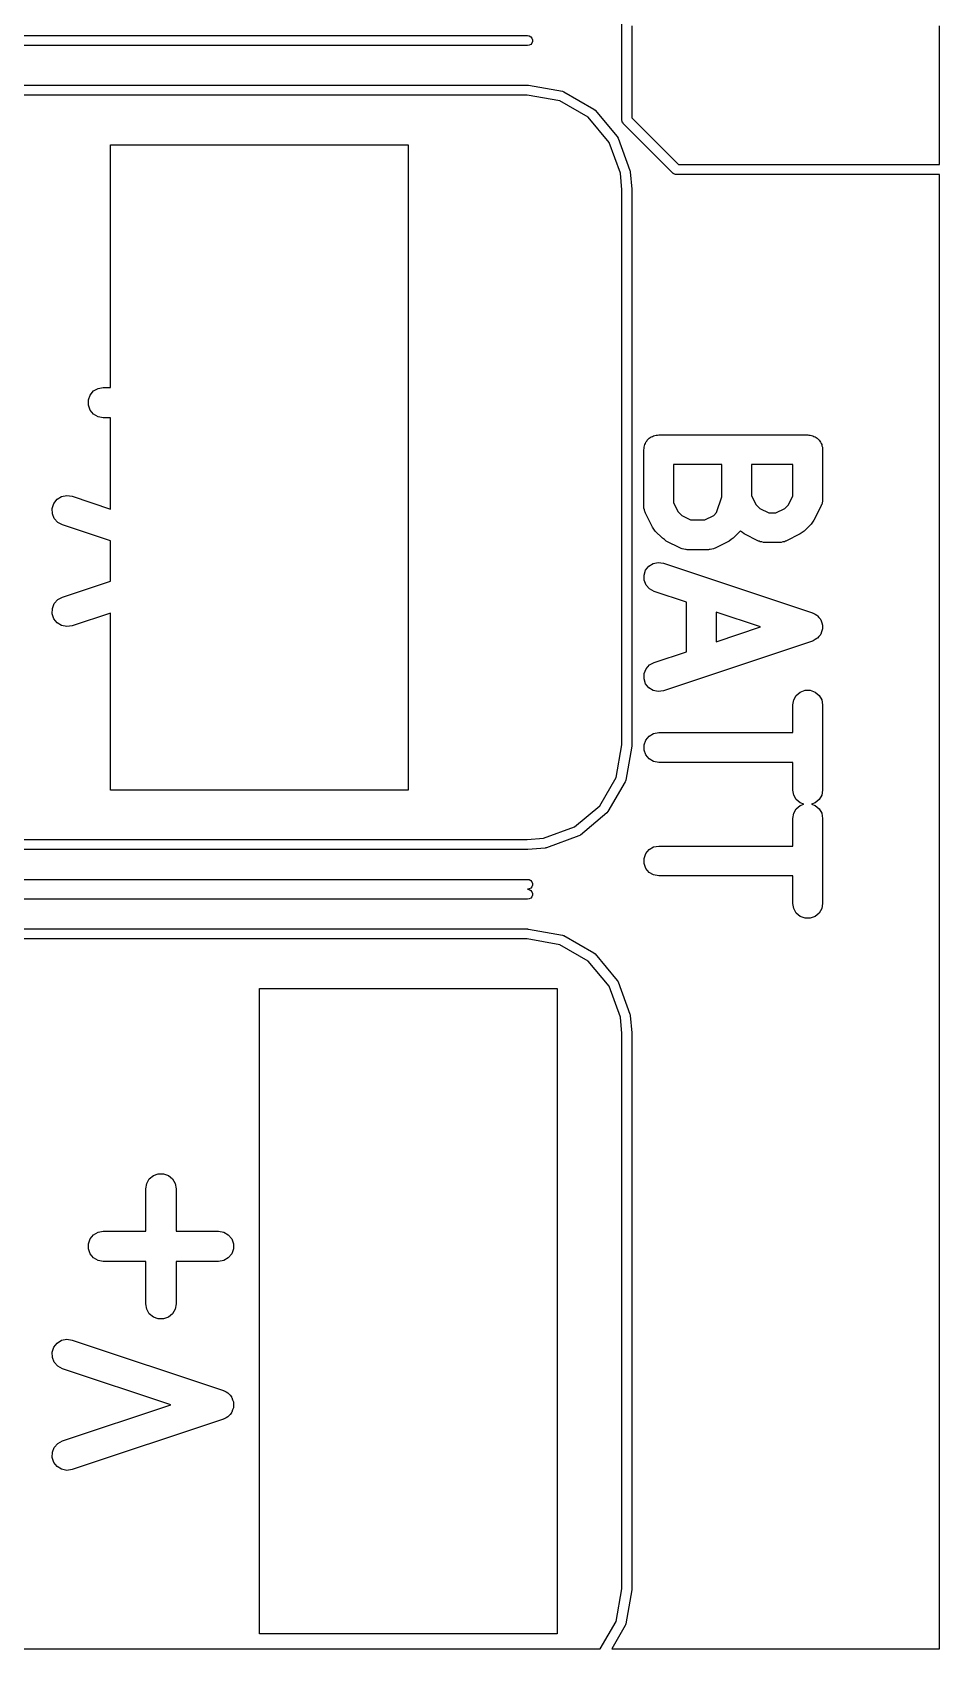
# Model space of a CAD drawing. Extents: x -2.2 to 89.1, y -78.6 to 9.2.
# Drawn here: x 7.51 to 16.65, y -34.4 to -18.12 of the extents above; entities that cross this region are included whole.
import ezdxf

# ---------------------------------------------------------------- set-up
doc = ezdxf.new("R2010")
doc.units = 0
doc.header["$MEASUREMENT"] = 0
doc.layers.add('BLACK', color=7, linetype='CONTINUOUS')

msp = doc.modelspace()

# ---------------------------------------------------------------- linework, layer by layer
at = {"layer": 'Black'}
for p, q in [((13.45, -19), (13.45, -18)), ((13.55, -18.05), (13.55, -18.9793)), ((16.65, -19.45), (16.65, -18.05)), ((6.7, -18.15), (12.5, -18.15)), ((12.5, -18.15), (12.5171, -18.153)), ((12.5171, -18.153), (12.5321, -18.1617)), ((12.5321, -18.1617), (12.5433, -18.175)), ((12.5433, -18.225), (12.5321, -18.2383)), ((12.5433, -18.175), (12.5492, -18.1913)), ((12.5492, -18.2087), (12.5433, -18.225)), ((12.5492, -18.1913), (12.5492, -18.2087)), ((12.5, -18.25), (6.72071, -18.25)), ((12.5171, -18.247), (12.5, -18.25)), ((12.5321, -18.2383), (12.5171, -18.247)), ((7, -18.65), (12.5, -18.65)), ((12.5, -18.65), (12.5043, -18.6508)), ((12.5043, -18.6508), (12.5087, -18.6508)), ((12.5087, -18.6508), (12.8507, -18.7111)), ((12.8507, -18.7111), (12.8507, -18.7111)), ((12.8507, -18.7111), (12.8597, -18.7143)), ((12.8597, -18.7143), (12.867, -18.717)), ((12.867, -18.717), (12.867, -18.717)), ((12.867, -18.717), (13.1678, -18.8907)), ((12.4956, -18.75), (7.02071, -18.75)), ((12.8247, -18.808), (12.4956, -18.75)), ((13.1102, -18.9728), (12.8247, -18.808)), ((13.3221, -19.2254), (13.1102, -18.9728)), ((13.1678, -18.8907), (13.1811, -18.9018)), ((13.1811, -18.9018), (13.1811, -18.9018)), ((13.1811, -18.9018), (13.4043, -19.1679)), ((13.4504, -19.0022), (13.45, -19)), ((13.4502, -19.0044), (13.4504, -19.0022)), ((13.4519, -19.0107), (13.4502, -19.0044)), ((13.453, -19.0171), (13.4519, -19.0107)), ((13.4541, -19.019), (13.453, -19.0171)), ((13.4547, -19.0211), (13.4541, -19.019)), ((13.4584, -19.0265), (13.4547, -19.0211)), ((13.4617, -19.0321), (13.4584, -19.0265)), ((13.4634, -19.0336), (13.4617, -19.0321)), ((13.4646, -19.0354), (13.4634, -19.0336)), ((13.9646, -19.5354), (13.4646, -19.0354)), ((13.55, -18.9793), (14.0207, -19.45)), ((13.4043, -19.1679), (13.4043, -19.1679)), ((13.4043, -19.1679), (13.413, -19.1829)), ((13.413, -19.1829), (13.5318, -19.5093)), ((8.3, -21.6945), (8.3, -19.25)), ((8.3, -19.25), (11.3, -19.25)), ((11.3, -19.25), (11.3, -25.75)), ((13.4356, -19.5373), (13.3221, -19.2254)), ((13.45, -19.7022), (13.4356, -19.5373)), ((13.5318, -19.5093), (13.5329, -19.5157)), ((13.5329, -19.5157), (13.5346, -19.522)), ((13.5346, -19.522), (13.5498, -19.6956)), ((13.9664, -19.5366), (13.9646, -19.5354)), ((13.9679, -19.5383), (13.9664, -19.5366)), ((13.9735, -19.5416), (13.9679, -19.5383)), ((14.0207, -19.45), (16.65, -19.45)), ((13.45, -25.2956), (13.45, -19.7022)), ((13.5498, -19.6956), (13.5496, -19.6978)), ((13.5496, -19.6978), (13.55, -19.7)), ((13.55, -19.7), (13.55, -25.3)), ((13.9789, -19.5453), (13.9735, -19.5416)), ((13.981, -19.5459), (13.9789, -19.5453)), ((13.9829, -19.547), (13.981, -19.5459)), ((13.9893, -19.5481), (13.9829, -19.547)), ((13.9956, -19.5498), (13.9893, -19.5481)), ((13.9978, -19.5496), (13.9956, -19.5498)), ((14, -19.55), (13.9978, -19.5496)), ((16.65, -19.55), (14, -19.55)), ((16.65, -34.4), (16.65, -19.55)), ((8.0782, -21.8204), (8.0963, -21.7707)), ((8.0963, -21.7707), (8.13032, -21.7301)), ((8.13032, -21.7301), (8.17616, -21.7036)), ((8.17616, -21.7036), (8.22829, -21.6945)), ((8.22829, -21.6945), (8.3, -21.6945)), ((8.0782, -21.8733), (8.0782, -21.8204)), ((8.0963, -21.9231), (8.0782, -21.8733)), ((8.13032, -21.9636), (8.0963, -21.9231)), ((8.17616, -21.9901), (8.13032, -21.9636)), ((8.22829, -21.9993), (8.17616, -21.9901)), ((8.3, -21.9993), (8.22829, -21.9993)), ((8.3, -22.9196), (8.3, -21.9993)), ((13.6737, -22.2954), (13.6782, -22.2831)), ((13.6737, -22.3085), (13.6737, -22.2954)), ((13.6782, -22.2831), (13.6805, -22.2701)), ((13.6805, -22.2701), (13.687, -22.2588)), ((13.687, -22.2588), (13.6915, -22.2464)), ((13.6915, -22.2464), (13.7, -22.2364)), ((13.7, -22.2364), (13.7065, -22.225)), ((13.7065, -22.225), (13.7166, -22.2166)), ((13.7166, -22.2166), (13.725, -22.2065)), ((13.725, -22.2065), (13.7364, -22.2)), ((13.7364, -22.2), (13.7464, -22.1915)), ((13.7464, -22.1915), (13.7588, -22.187)), ((13.7588, -22.187), (13.7701, -22.1805)), ((13.7701, -22.1805), (13.7831, -22.1782)), ((13.7831, -22.1782), (13.7954, -22.1737)), ((13.7954, -22.1737), (13.8085, -22.1737)), ((13.8085, -22.1737), (13.8214, -22.1714)), ((13.8214, -22.1714), (15.3214, -22.1714)), ((15.3214, -22.1714), (15.3344, -22.1737)), ((15.3344, -22.1737), (15.3475, -22.1737)), ((15.3475, -22.1737), (15.3598, -22.1782)), ((15.3598, -22.1782), (15.3727, -22.1805)), ((15.3727, -22.1805), (15.3841, -22.187)), ((15.3841, -22.187), (15.3964, -22.1915)), ((15.3964, -22.1915), (15.4065, -22.2)), ((15.4065, -22.2), (15.4178, -22.2065)), ((15.4178, -22.2065), (15.4263, -22.2166)), ((15.4263, -22.2166), (15.4363, -22.225)), ((15.4363, -22.225), (15.4429, -22.2364)), ((15.4429, -22.2364), (15.4513, -22.2464)), ((15.4513, -22.2464), (15.4558, -22.2588)), ((15.4558, -22.2588), (15.4624, -22.2701)), ((15.4624, -22.2701), (15.4647, -22.2831)), ((15.4647, -22.2831), (15.4691, -22.2954)), ((15.4691, -22.2954), (15.4691, -22.3085)), ((13.6714, -22.3214), (13.6737, -22.3085)), ((13.6714, -22.8929), (13.6714, -22.3214)), ((15.4691, -22.3085), (15.4714, -22.3214)), ((15.4714, -22.3214), (15.4714, -22.8214)), ((13.9714, -22.4714), (13.9714, -22.8574)), ((14.4571, -22.4714), (13.9714, -22.4714)), ((14.4571, -22.7971), (14.4571, -22.4714)), ((14.7571, -22.4714), (14.7571, -22.786)), ((15.1714, -22.4714), (14.7571, -22.4714)), ((15.1714, -22.786), (15.1714, -22.4714)), ((7.76432, -22.8214), (7.80941, -22.7937)), ((7.80941, -22.7937), (7.86127, -22.7831)), ((7.86127, -22.7831), (7.91362, -22.7908)), ((7.91362, -22.7908), (8.3, -22.9196)), ((14.7571, -22.786), (14.8018, -22.8754)), ((15.1267, -22.8754), (15.1714, -22.786)), ((7.71468, -22.9131), (7.73141, -22.8629)), ((7.71612, -22.966), (7.71468, -22.9131)), ((7.73141, -22.8629), (7.76432, -22.8214)), ((13.6729, -22.9014), (13.6714, -22.8929)), ((13.6724, -22.91), (13.6729, -22.9014)), ((13.6774, -22.9269), (13.6724, -22.91)), ((13.6805, -22.9442), (13.6774, -22.9269)), ((13.6848, -22.9517), (13.6805, -22.9442)), ((13.6873, -22.9599), (13.6848, -22.9517)), ((13.9714, -22.8574), (14.0161, -22.9469)), ((14.0161, -22.9469), (14.0531, -22.9839)), ((14.3754, -22.9839), (14.4046, -22.9547)), ((14.4046, -22.9547), (14.4571, -22.7971)), ((14.8018, -22.8754), (14.8389, -22.9124)), ((14.8389, -22.9124), (14.9283, -22.9571)), ((14.9283, -22.9571), (15.0003, -22.9571)), ((15.0003, -22.9571), (15.0897, -22.9124)), ((15.0897, -22.9124), (15.1267, -22.8754)), ((15.4556, -22.8885), (15.3842, -23.0314)), ((15.4581, -22.8802), (15.4556, -22.8885)), ((15.4624, -22.8727), (15.4581, -22.8802)), ((15.4654, -22.8554), (15.4624, -22.8727)), ((15.4704, -22.8386), (15.4654, -22.8554)), ((15.4714, -22.8214), (15.4699, -22.8299)), ((15.4699, -22.8299), (15.4704, -22.8386)), ((7.73558, -23.0152), (7.71612, -22.966)), ((7.77069, -23.0548), (7.73558, -23.0152)), ((7.81724, -23.08), (7.77069, -23.0548)), ((8.3, -23.2409), (7.81724, -23.08)), ((13.7587, -23.1028), (13.6873, -22.9599)), ((13.773, -23.1221), (13.7587, -23.1028)), ((14.0531, -22.9839), (14.1426, -23.0286)), ((14.1426, -23.0286), (14.286, -23.0286)), ((14.286, -23.0286), (14.3754, -22.9839)), ((15.3561, -23.0704), (15.2846, -23.1418)), ((15.3698, -23.0507), (15.3561, -23.0704)), ((15.3842, -23.0314), (15.3698, -23.0507)), ((8.3, -23.6459), (8.3, -23.2409)), ((13.7868, -23.1418), (13.773, -23.1221)), ((13.8582, -23.2132), (13.7868, -23.1418)), ((13.8779, -23.227), (13.8582, -23.2132)), ((13.8972, -23.2413), (13.8779, -23.227)), ((14.0401, -23.3127), (13.8972, -23.2413)), ((14.5314, -23.2413), (14.3885, -23.3127)), ((14.5507, -23.227), (14.5314, -23.2413)), ((14.5704, -23.2132), (14.5507, -23.227)), ((14.6418, -23.1418), (14.5704, -23.2132)), ((14.6427, -23.1405), (14.6418, -23.1418)), ((14.6439, -23.1418), (14.6427, -23.1405)), ((14.6636, -23.1556), (14.6439, -23.1418)), ((14.6829, -23.1699), (14.6636, -23.1556)), ((14.8258, -23.2413), (14.6829, -23.1699)), ((14.8341, -23.2438), (14.8258, -23.2413)), ((14.8416, -23.2481), (14.8341, -23.2438)), ((14.8589, -23.2511), (14.8416, -23.2481)), ((14.8757, -23.2562), (14.8589, -23.2511)), ((14.8843, -23.2556), (14.8757, -23.2562)), ((14.8929, -23.2571), (14.8843, -23.2556)), ((15.0357, -23.2571), (14.8929, -23.2571)), ((15.0442, -23.2556), (15.0357, -23.2571)), ((15.0529, -23.2562), (15.0442, -23.2556)), ((15.0697, -23.2511), (15.0529, -23.2562)), ((15.087, -23.2481), (15.0697, -23.2511)), ((15.0945, -23.2438), (15.087, -23.2481)), ((15.1028, -23.2413), (15.0945, -23.2438)), ((15.2457, -23.1699), (15.1028, -23.2413)), ((15.265, -23.1556), (15.2457, -23.1699)), ((15.2846, -23.1418), (15.265, -23.1556)), ((14.0483, -23.3152), (14.0401, -23.3127)), ((14.0558, -23.3195), (14.0483, -23.3152)), ((14.0732, -23.3226), (14.0558, -23.3195)), ((14.09, -23.3276), (14.0732, -23.3226)), ((14.0986, -23.3271), (14.09, -23.3276)), ((14.1071, -23.3286), (14.0986, -23.3271)), ((14.3214, -23.3286), (14.1071, -23.3286)), ((14.3299, -23.3271), (14.3214, -23.3286)), ((14.3386, -23.3276), (14.3299, -23.3271)), ((14.3554, -23.3226), (14.3386, -23.3276)), ((14.3727, -23.3195), (14.3554, -23.3226)), ((14.3802, -23.3152), (14.3727, -23.3195)), ((14.3885, -23.3127), (14.3802, -23.3152)), ((13.6731, -23.5851), (13.6895, -23.5357)), ((13.6745, -23.6372), (13.6731, -23.5851)), ((13.6895, -23.5357), (13.7219, -23.4949)), ((13.7219, -23.4949), (13.7663, -23.4676)), ((13.7663, -23.4676), (13.8173, -23.4572)), ((13.8173, -23.4572), (13.8689, -23.4648)), ((13.8689, -23.4648), (15.3689, -23.9648)), ((7.81724, -23.8068), (8.3, -23.6459)), ((13.6936, -23.6857), (13.6745, -23.6372)), ((13.7282, -23.7246), (13.6936, -23.6857)), ((13.774, -23.7494), (13.7282, -23.7246)), ((14.1, -23.8581), (13.774, -23.7494)), ((7.71468, -23.9738), (7.71612, -23.9209)), ((7.71612, -23.9209), (7.73558, -23.8717)), ((7.73558, -23.8717), (7.77069, -23.8321)), ((7.77069, -23.8321), (7.81724, -23.8068)), ((14.1, -24.3562), (14.1, -23.8581)), ((7.73141, -24.024), (7.71468, -23.9738)), ((7.76432, -24.0655), (7.73141, -24.024)), ((7.80941, -24.0932), (7.76432, -24.0655)), ((7.86127, -24.1038), (7.80941, -24.0932)), ((7.91362, -24.096), (7.86127, -24.1038)), ((8.3, -23.9672), (7.91362, -24.096)), ((8.3, -25.75), (8.3, -23.9672)), ((14.8471, -24.1071), (14.4, -23.9581)), ((14.4, -23.9581), (14.4, -24.2562)), ((15.3689, -23.9648), (15.3725, -23.9668)), ((15.3725, -23.9668), (15.3766, -23.9676)), ((15.3766, -23.9676), (15.3953, -23.9792)), ((15.3953, -23.9792), (15.4147, -23.9896)), ((15.4147, -23.9896), (15.4174, -23.9927)), ((15.4174, -23.9927), (15.4209, -23.9949)), ((15.4209, -23.9949), (15.4346, -24.0122)), ((15.4346, -24.0122), (15.4492, -24.0286)), ((15.4492, -24.0286), (15.4508, -24.0325)), ((15.4508, -24.0325), (15.4533, -24.0357)), ((15.4533, -24.0357), (15.4603, -24.0566)), ((15.4603, -24.0566), (15.4684, -24.0771)), ((15.4684, -24.0771), (15.4685, -24.0812)), ((15.4685, -24.0812), (15.4698, -24.0851)), ((15.4698, -24.0851), (15.4692, -24.1071)), ((15.3689, -24.2494), (13.8689, -24.7494)), ((14.4, -24.2562), (14.8471, -24.1071)), ((15.3725, -24.2475), (15.3689, -24.2494)), ((15.3766, -24.2466), (15.3725, -24.2475)), ((15.3953, -24.2351), (15.3766, -24.2466)), ((15.4147, -24.2246), (15.3953, -24.2351)), ((15.4174, -24.2215), (15.4147, -24.2246)), ((15.4209, -24.2194), (15.4174, -24.2215)), ((15.4346, -24.2021), (15.4209, -24.2194)), ((15.4492, -24.1857), (15.4346, -24.2021)), ((15.4508, -24.1818), (15.4492, -24.1857)), ((15.4533, -24.1786), (15.4508, -24.1818)), ((15.4603, -24.1577), (15.4533, -24.1786)), ((15.4684, -24.1372), (15.4603, -24.1577)), ((15.4685, -24.1331), (15.4684, -24.1372)), ((15.4698, -24.1291), (15.4685, -24.1331)), ((15.4692, -24.1071), (15.4698, -24.1291)), ((13.774, -24.4648), (14.1, -24.3562)), ((13.6731, -24.6291), (13.6745, -24.5771)), ((13.6745, -24.5771), (13.6936, -24.5286)), ((13.6936, -24.5286), (13.7282, -24.4896)), ((13.7282, -24.4896), (13.774, -24.4648)), ((13.6895, -24.6786), (13.6731, -24.6291)), ((13.7219, -24.7194), (13.6895, -24.6786)), ((13.7663, -24.7466), (13.7219, -24.7194)), ((13.8173, -24.7571), (13.7663, -24.7466)), ((13.8689, -24.7494), (13.8173, -24.7571)), ((15.2464, -24.763), (15.2954, -24.7451)), ((15.2954, -24.7451), (15.3475, -24.7451)), ((15.3475, -24.7451), (15.3964, -24.763)), ((15.1714, -24.8929), (15.1805, -24.8416)), ((15.1714, -25.1714), (15.1714, -24.8929)), ((15.1805, -24.8416), (15.2065, -24.7964)), ((15.2065, -24.7964), (15.2464, -24.763)), ((15.3964, -24.763), (15.4363, -24.7964)), ((15.4363, -24.7964), (15.4624, -24.8416)), ((15.4624, -24.8416), (15.4714, -24.8929)), ((15.4714, -24.8929), (15.4714, -25.75)), ((13.6915, -25.2464), (13.725, -25.2065)), ((13.725, -25.2065), (13.7701, -25.1805)), ((13.7701, -25.1805), (13.8214, -25.1714)), ((13.8214, -25.1714), (15.1714, -25.1714)), ((13.392, -25.6247), (13.45, -25.2956)), ((13.5492, -25.3087), (13.4889, -25.6507)), ((13.55, -25.3), (13.5492, -25.3043)), ((13.5492, -25.3043), (13.5492, -25.3087)), ((13.6737, -25.2954), (13.6915, -25.2464)), ((13.6737, -25.3475), (13.6737, -25.2954)), ((13.6915, -25.3964), (13.6737, -25.3475)), ((13.725, -25.4363), (13.6915, -25.3964)), ((13.7701, -25.4624), (13.725, -25.4363)), ((13.8214, -25.4714), (13.7701, -25.4624)), ((15.1714, -25.4714), (13.8214, -25.4714)), ((15.1714, -25.75), (15.1714, -25.4714)), ((13.2272, -25.9102), (13.392, -25.6247)), ((13.483, -25.667), (13.3093, -25.9678)), ((13.4855, -25.6601), (13.483, -25.667)), ((13.483, -25.667), (13.483, -25.667)), ((13.4889, -25.6507), (13.4855, -25.6601)), ((13.4889, -25.6507), (13.4889, -25.6507)), ((11.3, -25.75), (8.3, -25.75)), ((15.1805, -25.8013), (15.1714, -25.75)), ((15.2065, -25.8464), (15.1805, -25.8013)), ((15.2464, -25.8799), (15.2065, -25.8464)), ((15.282, -25.8929), (15.2464, -25.8799)), ((15.3964, -25.8799), (15.3608, -25.8929)), ((15.4363, -25.8464), (15.3964, -25.8799)), ((15.4624, -25.8013), (15.4363, -25.8464)), ((15.4714, -25.75), (15.4624, -25.8013)), ((12.9746, -26.1221), (13.2272, -25.9102)), ((13.2982, -25.9811), (13.0321, -26.2043)), ((13.3093, -25.9678), (13.2982, -25.9811)), ((13.3093, -25.9678), (13.3093, -25.9678)), ((15.1714, -26.0357), (15.1805, -25.9844)), ((15.1714, -26.3143), (15.1714, -26.0357)), ((15.1805, -25.9844), (15.2065, -25.9393)), ((15.2065, -25.9393), (15.2464, -25.9058)), ((15.2464, -25.9058), (15.282, -25.8929)), ((15.3608, -25.8929), (15.3964, -25.9058)), ((15.3964, -25.9058), (15.4363, -25.9393)), ((15.4363, -25.9393), (15.4624, -25.9844)), ((15.4624, -25.9844), (15.4714, -26.0357)), ((15.4714, -26.0357), (15.4714, -26.8929)), ((12.6627, -26.2356), (12.9746, -26.1221)), ((13.0171, -26.213), (12.6907, -26.3318)), ((13.0321, -26.2043), (13.0171, -26.213)), ((13.0321, -26.2043), (13.0321, -26.2043)), ((12.5, -26.35), (7, -26.35)), ((7.02071, -26.25), (12.4978, -26.25)), ((12.4978, -26.25), (12.6627, -26.2356)), ((12.5022, -26.3496), (12.5, -26.35)), ((12.5044, -26.3498), (12.5022, -26.3496)), ((12.678, -26.3346), (12.5044, -26.3498)), ((12.6843, -26.3329), (12.678, -26.3346)), ((12.6907, -26.3318), (12.6843, -26.3329)), ((13.6915, -26.3893), (13.725, -26.3494)), ((13.725, -26.3494), (13.7701, -26.3233)), ((13.7701, -26.3233), (13.8214, -26.3143)), ((13.8214, -26.3143), (15.1714, -26.3143)), ((13.6737, -26.4382), (13.6915, -26.3893)), ((13.6737, -26.4903), (13.6737, -26.4382)), ((13.6915, -26.5393), (13.6737, -26.4903)), ((13.725, -26.5792), (13.6915, -26.5393)), ((6.7, -26.65), (12.5, -26.65)), ((12.5, -26.65), (12.5171, -26.653)), ((12.5171, -26.653), (12.5321, -26.6617)), ((12.5321, -26.6617), (12.5433, -26.675)), ((12.5433, -26.675), (12.5492, -26.6913)), ((12.5492, -26.6913), (12.5492, -26.7087)), ((13.7701, -26.6052), (13.725, -26.5792)), ((13.8214, -26.6143), (13.7701, -26.6052)), ((15.1714, -26.6143), (13.8214, -26.6143)), ((15.1714, -26.8929), (15.1714, -26.6143)), ((12.5, -26.85), (6.7, -26.85)), ((12.5171, -26.747), (12.5, -26.75)), ((12.5, -26.75), (12.5171, -26.753)), ((12.5171, -26.847), (12.5, -26.85)), ((12.5321, -26.7383), (12.5171, -26.747)), ((12.5171, -26.753), (12.5321, -26.7617)), ((12.5321, -26.8383), (12.5171, -26.847)), ((12.5433, -26.725), (12.5321, -26.7383)), ((12.5321, -26.7617), (12.5433, -26.775)), ((12.5433, -26.825), (12.5321, -26.8383)), ((12.5492, -26.7087), (12.5433, -26.725)), ((12.5433, -26.775), (12.5492, -26.7913)), ((12.5492, -26.8087), (12.5433, -26.825)), ((12.5492, -26.7913), (12.5492, -26.8087)), ((15.1805, -26.9442), (15.1714, -26.8929)), ((15.2065, -26.9893), (15.1805, -26.9442)), ((15.2464, -27.0228), (15.2065, -26.9893)), ((15.2954, -27.0406), (15.2464, -27.0228)), ((15.3964, -27.0228), (15.3475, -27.0406)), ((15.4363, -26.9893), (15.3964, -27.0228)), ((15.4624, -26.9442), (15.4363, -26.9893)), ((15.4714, -26.8929), (15.4624, -26.9442)), ((7, -27.15), (12.5, -27.15)), ((12.5, -27.15), (12.5043, -27.1508)), ((12.5043, -27.1508), (12.5087, -27.1508)), ((12.5087, -27.1508), (12.8507, -27.2111)), ((15.3475, -27.0406), (15.2954, -27.0406)), ((12.4956, -27.25), (7.02071, -27.25)), ((12.8247, -27.308), (12.4956, -27.25)), ((13.1102, -27.4728), (12.8247, -27.308)), ((12.8507, -27.2111), (12.8507, -27.2111)), ((12.8507, -27.2111), (12.8601, -27.2145)), ((12.8601, -27.2145), (12.867, -27.217)), ((12.867, -27.217), (12.867, -27.217)), ((12.867, -27.217), (13.1678, -27.3907)), ((13.3221, -27.7254), (13.1102, -27.4728)), ((13.1678, -27.3907), (13.1811, -27.4018)), ((13.1811, -27.4018), (13.1811, -27.4018)), ((13.1811, -27.4018), (13.4043, -27.6679)), ((13.4043, -27.6679), (13.4043, -27.6679)), ((13.4043, -27.6679), (13.413, -27.6829)), ((9.8, -34.25), (9.8, -27.75)), ((9.8, -27.75), (12.8, -27.75)), ((12.8, -27.75), (12.8, -34.25)), ((13.4356, -28.0373), (13.3221, -27.7254)), ((13.413, -27.6829), (13.5318, -28.0093)), ((13.45, -28.2022), (13.4356, -28.0373)), ((13.5318, -28.0093), (13.5329, -28.0157)), ((13.5329, -28.0157), (13.5346, -28.022)), ((13.5346, -28.022), (13.5498, -28.1956)), ((13.45, -33.7956), (13.45, -28.2022)), ((13.5498, -28.1956), (13.5496, -28.1978)), ((13.5496, -28.1978), (13.55, -28.2)), ((13.55, -28.2), (13.55, -33.8)), ((8.69211, -29.6683), (8.73266, -29.6343)), ((8.73266, -29.6343), (8.78239, -29.6162)), ((8.78239, -29.6162), (8.83532, -29.6162)), ((8.83532, -29.6162), (8.88506, -29.6343)), ((8.88506, -29.6343), (8.9256, -29.6683)), ((8.65646, -29.7663), (8.66565, -29.7142)), ((8.65646, -30.1945), (8.65646, -29.7663)), ((8.66565, -29.7142), (8.69211, -29.6683)), ((8.9256, -29.6683), (8.95207, -29.7142)), ((8.95207, -29.7142), (8.96126, -29.7663)), ((8.96126, -29.7663), (8.96126, -30.1945)), ((8.0782, -30.3204), (8.0963, -30.2707)), ((8.0963, -30.2707), (8.13032, -30.2301)), ((8.13032, -30.2301), (8.17616, -30.2036)), ((8.17616, -30.2036), (8.22829, -30.1945)), ((8.22829, -30.1945), (8.65646, -30.1945)), ((8.96126, -30.1945), (9.38943, -30.1945)), ((9.38943, -30.1945), (9.44155, -30.2036)), ((9.44155, -30.2036), (9.48739, -30.2301)), ((9.48739, -30.2301), (9.52141, -30.2707)), ((9.52141, -30.2707), (9.53951, -30.3204)), ((8.0782, -30.3733), (8.0782, -30.3204)), ((8.0963, -30.4231), (8.0782, -30.3733)), ((8.13032, -30.4636), (8.0963, -30.4231)), ((9.52141, -30.4231), (9.48739, -30.4636)), ((9.53951, -30.3733), (9.52141, -30.4231)), ((9.53951, -30.3204), (9.53951, -30.3733)), ((8.17616, -30.4901), (8.13032, -30.4636)), ((8.22829, -30.4993), (8.17616, -30.4901)), ((8.65646, -30.4993), (8.22829, -30.4993)), ((8.65646, -30.9274), (8.65646, -30.4993)), ((9.38943, -30.4993), (8.96126, -30.4993)), ((8.96126, -30.4993), (8.96126, -30.9274)), ((9.44155, -30.4901), (9.38943, -30.4993)), ((9.48739, -30.4636), (9.44155, -30.4901)), ((8.66565, -30.9796), (8.65646, -30.9274)), ((8.96126, -30.9274), (8.95207, -30.9796)), ((8.69211, -31.0254), (8.66565, -30.9796)), ((8.73266, -31.0594), (8.69211, -31.0254)), ((8.78239, -31.0775), (8.73266, -31.0594)), ((8.83532, -31.0775), (8.78239, -31.0775)), ((8.88506, -31.0594), (8.83532, -31.0775)), ((8.9256, -31.0254), (8.88506, -31.0594)), ((8.95207, -30.9796), (8.9256, -31.0254)), ((7.71468, -31.4131), (7.73141, -31.3629)), ((7.71612, -31.466), (7.71468, -31.4131)), ((7.73141, -31.3629), (7.76432, -31.3214)), ((7.76432, -31.3214), (7.80941, -31.2937)), ((7.80941, -31.2937), (7.86127, -31.2831)), ((7.86127, -31.2831), (7.91362, -31.2908)), ((7.91362, -31.2908), (9.43762, -31.7988)), ((7.73558, -31.5152), (7.71612, -31.466)), ((7.77069, -31.5548), (7.73558, -31.5152)), ((7.81724, -31.58), (7.77069, -31.5548)), ((8.9075, -31.9434), (7.81724, -31.58)), ((9.43762, -31.7988), (9.44132, -31.8009)), ((9.44132, -31.8009), (9.44544, -31.8017)), ((9.44544, -31.8017), (9.4645, -31.8134)), ((9.4645, -31.8134), (9.48416, -31.8241)), ((9.48416, -31.8241), (9.48696, -31.8272)), ((9.48696, -31.8272), (9.49054, -31.8294)), ((9.49054, -31.8294), (9.50444, -31.8469)), ((9.50444, -31.8469), (9.51928, -31.8637)), ((9.51928, -31.8637), (9.52083, -31.8676)), ((9.52083, -31.8676), (9.52344, -31.8709)), ((9.52344, -31.8709), (9.53052, -31.8921)), ((9.53052, -31.8921), (9.53873, -31.9129)), ((9.53873, -31.9129), (9.53885, -31.9171)), ((7.81724, -32.3068), (8.9075, -31.9434)), ((9.4645, -32.0735), (9.44544, -32.0852)), ((9.48416, -32.0628), (9.4645, -32.0735)), ((9.48696, -32.0597), (9.48416, -32.0628)), ((9.49054, -32.0575), (9.48696, -32.0597)), ((9.50444, -32.0399), (9.49054, -32.0575)), ((9.51928, -32.0232), (9.50444, -32.0399)), ((9.52083, -32.0193), (9.51928, -32.0232)), ((9.52344, -32.016), (9.52083, -32.0193)), ((9.53052, -31.9948), (9.52344, -32.016)), ((9.53873, -31.974), (9.53052, -31.9948)), ((9.53885, -31.9698), (9.53873, -31.974)), ((9.53885, -31.9171), (9.54018, -31.9211)), ((9.54018, -31.9658), (9.53885, -31.9698)), ((9.54018, -31.9211), (9.53957, -31.9434)), ((9.53957, -31.9434), (9.54018, -31.9658)), ((9.43762, -32.088), (7.91362, -32.596)), ((9.44132, -32.086), (9.43762, -32.088)), ((9.44544, -32.0852), (9.44132, -32.086)), ((7.71612, -32.4209), (7.73558, -32.3717)), ((7.73558, -32.3717), (7.77069, -32.3321)), ((7.77069, -32.3321), (7.81724, -32.3068)), ((7.71468, -32.4738), (7.71612, -32.4209)), ((7.73141, -32.524), (7.71468, -32.4738)), ((7.76432, -32.5655), (7.73141, -32.524)), ((7.80941, -32.5932), (7.76432, -32.5655)), ((7.86127, -32.6038), (7.80941, -32.5932)), ((7.91362, -32.596), (7.86127, -32.6038)), ((13.392, -34.1247), (13.45, -33.7956)), ((13.5492, -33.8087), (13.4889, -34.1507)), ((13.55, -33.8), (13.5492, -33.8043)), ((13.5492, -33.8043), (13.5492, -33.8087)), ((13.233, -34.4), (13.392, -34.1247)), ((13.483, -34.167), (13.3485, -34.4)), ((13.4855, -34.1601), (13.483, -34.167)), ((13.483, -34.167), (13.483, -34.167)), ((13.4889, -34.1507), (13.4855, -34.1601)), ((13.4889, -34.1507), (13.4889, -34.1507)), ((12.8, -34.25), (9.8, -34.25)), ((6.67071, -34.4), (13.233, -34.4)), ((13.3485, -34.4), (16.65, -34.4))]:
    msp.add_line(p, q, dxfattribs=at)

doc.saveas('drawing.dxf')
